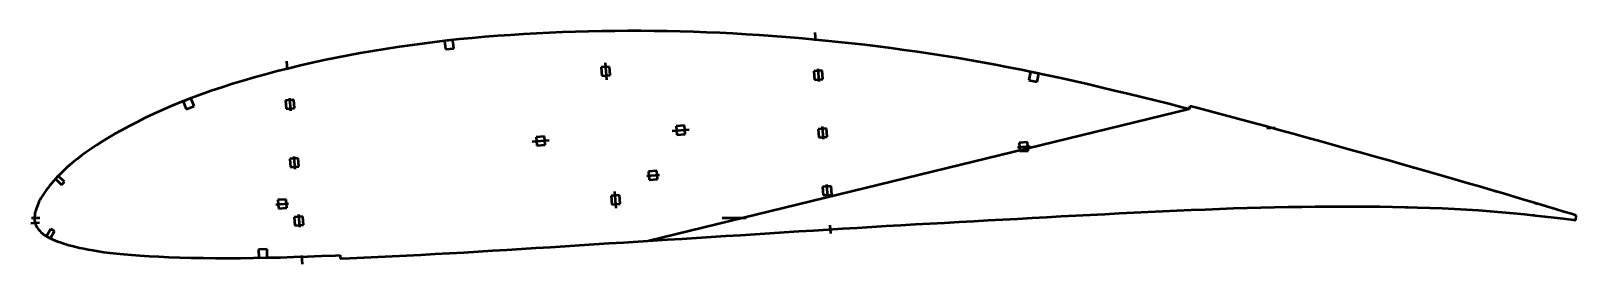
# Model space of a CAD drawing. Header units: metres. Extents: x -274 to 456, y -22 to 88.
import ezdxf

# ---------------------------------------------------------------- set-up
doc = ezdxf.new("R2010")
doc.units = ezdxf.units.M
for name, color, linetype, lineweight in [('FoilLayer', 1, 'Continuous', 50), ('StringerLayer', 1, 'Continuous', 50), ('SubLayer', 1, 'Continuous', 50)]:
    doc.layers.add(name, color=color, linetype=linetype, lineweight=lineweight)

msp = doc.modelspace()

# ---------------------------------------------------------------- linework, layer by layer
at = {"layer": 'FoilLayer'}
for p, q in [((-16.6, 87.83), (-22.76, 87.62)), ((-10.42, 88), (-16.6, 87.83)), ((-4.24, 88.12), (-10.42, 88)), ((1.95, 88.21), (-4.24, 88.12)), ((8.14, 88.25), (1.95, 88.21)), ((14.33, 88.24), (8.14, 88.25)), ((20.52, 88.19), (14.33, 88.24)), ((26.71, 88.1), (20.52, 88.19)), ((32.91, 87.96), (26.71, 88.1)), ((39.12, 87.78), (32.91, 87.96)), ((45.33, 87.55), (39.12, 87.78)), ((-100.87, 80.57), (-106.72, 79.67)), ((-95, 81.42), (-100.87, 80.57)), ((-89.11, 82.22), (-95, 81.42)), ((-83.2, 82.97), (-89.11, 82.22)), ((-77.28, 83.66), (-83.2, 82.97)), ((-71.35, 84.3), (-77.28, 83.66)), ((-65.4, 84.88), (-71.35, 84.3)), ((-59.4, 85.4), (-65.4, 84.88)), ((-53.37, 85.88), (-59.4, 85.4)), ((-47.29, 86.31), (-53.37, 85.88)), ((-41.18, 86.7), (-47.29, 86.31)), ((-35.05, 87.05), (-41.18, 86.7)), ((-28.91, 87.36), (-35.05, 87.05)), ((-22.76, 87.62), (-28.91, 87.36)), ((51.55, 87.28), (45.33, 87.55)), ((57.77, 86.97), (51.55, 87.28)), ((64, 86.61), (57.77, 86.97)), ((70.24, 86.21), (64, 86.61)), ((76.48, 85.77), (70.24, 86.21)), ((82.73, 85.29), (76.48, 85.77)), ((88.99, 84.77), (82.73, 85.29)), ((95.25, 84.22), (88.99, 84.77)), ((101.5, 83.62), (95.25, 84.22)), ((107.75, 82.99), (101.5, 83.62)), ((113.98, 82.32), (107.75, 82.99)), ((120.19, 81.61), (113.98, 82.32)), ((126.39, 80.86), (120.19, 81.61)), ((132.58, 80.06), (126.39, 80.86)), ((-141.07, 73.16), (-146.63, 71.89)), ((-135.45, 74.38), (-141.07, 73.16)), ((-129.78, 75.54), (-135.45, 74.38)), ((-124.07, 76.65), (-129.78, 75.54)), ((-118.32, 77.71), (-124.07, 76.65)), ((-112.54, 78.71), (-118.32, 77.71)), ((-106.72, 79.67), (-112.54, 78.71)), ((138.77, 79.23), (132.58, 80.06)), ((144.95, 78.35), (138.77, 79.23)), ((151.12, 77.43), (144.95, 78.35)), ((157.28, 76.47), (151.12, 77.43)), ((163.43, 75.47), (157.28, 76.47)), ((169.58, 74.43), (163.43, 75.47)), ((175.72, 73.34), (169.58, 74.43)), ((181.87, 72.21), (175.72, 73.34)), ((-168.39, 66.27), (-173.64, 64.76)), ((-163.04, 67.74), (-168.39, 66.27)), ((-157.61, 69.18), (-163.04, 67.74)), ((-152.15, 70.57), (-157.61, 69.18)), ((-146.63, 71.89), (-152.15, 70.57)), ((188.03, 71.03), (181.87, 72.21)), ((194.21, 69.81), (188.03, 71.03)), ((200.39, 68.54), (194.21, 69.81)), ((206.59, 67.23), (200.39, 68.54)), ((212.81, 65.88), (206.59, 67.23)), ((219.06, 64.48), (212.81, 65.88)), ((-188.72, 59.95), (-193.53, 58.25)), ((-183.8, 61.61), (-188.72, 59.95)), ((-178.78, 63.21), (-183.8, 61.61)), ((-173.64, 64.76), (-178.78, 63.21)), ((225.35, 63.04), (219.06, 64.48)), ((231.69, 61.56), (225.35, 63.04)), ((238.08, 60.04), (231.69, 61.56)), ((244.48, 58.51), (238.08, 60.04)), ((250.89, 56.95), (244.48, 58.51)), ((-207.32, 52.86), (-211.66, 50.98)), ((-202.84, 54.69), (-207.32, 52.86)), ((-198.24, 56.5), (-202.84, 54.69)), ((-193.53, 58.25), (-198.24, 56.5)), ((273.37, 51.28), (18.25, -10.84)), ((257.29, 55.36), (250.89, 56.95)), ((263.71, 53.75), (257.29, 55.36)), ((270.13, 52.12), (263.71, 53.75)), ((273.37, 51.28), (270.13, 52.12)), ((273.75, 52.73), (273.37, 51.28)), ((276.95, 51.91), (273.75, 52.73)), ((283.41, 50.22), (276.95, 51.91)), ((-223.82, 45.24), (-227.53, 43.34)), ((-219.92, 47.16), (-223.82, 45.24)), ((-215.87, 49.08), (-219.92, 47.16)), ((-211.66, 50.98), (-215.87, 49.08)), ((289.89, 48.51), (283.41, 50.22)), ((296.38, 46.78), (289.89, 48.51)), ((302.88, 45.02), (296.38, 46.78)), ((309.41, 43.25), (302.88, 45.02)), ((-237.43, 37.79), (-240.33, 36.01)), ((-234.34, 39.61), (-237.43, 37.79)), ((-231.04, 41.46), (-234.34, 39.61)), ((-227.53, 43.34), (-231.04, 41.46)), ((315.96, 41.45), (309.41, 43.25)), ((322.53, 39.65), (315.96, 41.45)), ((329.1, 37.83), (322.53, 39.65)), ((335.68, 36), (329.1, 37.83)), ((-250.03, 29.36), (-252.02, 27.84)), ((-247.87, 30.94), (-250.03, 29.36)), ((-245.54, 32.58), (-247.87, 30.94)), ((-243.03, 34.27), (-245.54, 32.58)), ((-240.33, 36.01), (-243.03, 34.27)), ((342.26, 34.16), (335.68, 36)), ((348.83, 32.32), (342.26, 34.16)), ((355.38, 30.49), (348.83, 32.32)), ((361.89, 28.66), (355.38, 30.49)), ((-258.55, 22.24), (-259.88, 20.95)), ((-257.11, 23.57), (-258.55, 22.24)), ((-255.55, 24.95), (-257.11, 23.57)), ((-253.86, 26.37), (-255.55, 24.95)), ((-252.02, 27.84), (-253.86, 26.37)), ((368.33, 26.85), (361.89, 28.66)), ((374.66, 25.07), (368.33, 26.85)), ((380.87, 23.32), (374.66, 25.07)), ((386.99, 21.58), (380.87, 23.32)), ((-265.16, 15.14), (-265.98, 14.08)), ((-264.27, 16.23), (-265.16, 15.14)), ((-263.3, 17.35), (-264.27, 16.23)), ((-262.25, 18.51), (-263.3, 17.35)), ((-261.12, 19.71), (-262.25, 18.51)), ((-259.88, 20.95), (-261.12, 19.71)), ((393, 19.85), (386.99, 21.58)), ((398.92, 18.12), (393, 19.85)), ((404.77, 16.41), (398.92, 18.12)), ((410.53, 14.76), (404.77, 16.41)), ((416.26, 13.09), (410.53, 14.76)), ((-270.16, 7.49), (-270.55, 6.66)), ((-269.71, 8.33), (-270.16, 7.49)), ((-269.21, 9.23), (-269.71, 8.33)), ((-268.67, 10.16), (-269.21, 9.23)), ((-268.08, 11.1), (-268.67, 10.16)), ((-267.44, 12.06), (-268.08, 11.1)), ((-266.74, 13.06), (-267.44, 12.06)), ((-265.98, 14.08), (-266.74, 13.06)), ((421.92, 11.42), (416.26, 13.09)), ((427.43, 9.79), (421.92, 11.42)), ((432.7, 8.22), (427.43, 9.79)), ((437.67, 6.75), (432.7, 8.22)), ((-272.22, 0.64), (-272.25, -0.05)), ((-272.15, 1.32), (-272.22, 0.64)), ((-272.04, 2.03), (-272.15, 1.32)), ((-271.9, 2.76), (-272.04, 2.03)), ((-271.72, 3.51), (-271.9, 2.76)), ((-271.5, 4.24), (-271.72, 3.51)), ((-271.22, 5), (-271.5, 4.24)), ((-270.9, 5.82), (-271.22, 5)), ((-270.55, 6.66), (-270.9, 5.82)), ((199.15, -0.03), (206.05, 0.34)), ((206.05, 0.34), (212.93, 0.71)), ((212.93, 0.71), (219.8, 1.08)), ((219.8, 1.08), (226.66, 1.44)), ((226.66, 1.44), (233.5, 1.79)), ((233.5, 1.79), (240.34, 2.13)), ((240.34, 2.13), (247.2, 2.46)), ((247.2, 2.46), (254.04, 2.79)), ((254.04, 2.79), (260.85, 3.11)), ((260.85, 3.11), (267.61, 3.43)), ((267.61, 3.43), (274.33, 3.72)), ((274.33, 3.72), (281.02, 3.99)), ((281.02, 3.99), (287.68, 4.25)), ((287.68, 4.25), (294.27, 4.49)), ((294.27, 4.49), (300.8, 4.7)), ((300.8, 4.7), (307.29, 4.87)), ((307.29, 4.87), (313.78, 5.01)), ((313.78, 5.01), (320.24, 5.13)), ((320.24, 5.13), (326.64, 5.26)), ((326.64, 5.26), (332.92, 5.37)), ((332.92, 5.37), (339.07, 5.41)), ((339.07, 5.41), (345.22, 5.39)), ((345.22, 5.39), (351.36, 5.36)), ((351.36, 5.36), (357.44, 5.34)), ((357.44, 5.34), (363.44, 5.27)), ((363.44, 5.27), (369.42, 5.14)), ((369.42, 5.14), (375.38, 5)), ((375.38, 5), (381.28, 4.9)), ((381.28, 4.9), (387.09, 4.75)), ((387.09, 4.75), (392.88, 4.5)), ((392.88, 4.5), (398.71, 4.2)), ((398.71, 4.2), (404.51, 3.91)), ((404.51, 3.91), (410.16, 3.59)), ((410.16, 3.59), (415.7, 3.17)), ((415.7, 3.17), (421.21, 2.68)), ((421.21, 2.68), (426.62, 2.17)), ((426.62, 2.17), (431.85, 1.68)), ((431.85, 1.68), (436.83, 1.16)), ((436.83, 1.16), (441.54, 0.64)), ((442.3, 5.38), (437.67, 6.75)), ((441.54, 0.64), (445.96, 0.15)), ((446.54, 4.1), (442.3, 5.38)), ((445.96, 0.15), (450.07, -0.33)), ((450.43, 2.89), (446.54, 4.1)), ((454.01, 1.81), (450.43, 2.89)), ((456.25, 1.1), (454.01, 1.81)), ((456.2, -1.09), (456.25, 1.1)), ((-272.25, -0.05), (-272.24, -0.66)), ((-272.24, -0.66), (-272.2, -1.28)), ((-272.2, -1.28), (-272.1, -1.9)), ((-272.1, -1.9), (-271.95, -2.53)), ((-271.95, -2.53), (-271.74, -3.15)), ((-271.74, -3.15), (-271.47, -3.78)), ((-271.47, -3.78), (-271.15, -4.39)), ((-271.15, -4.39), (-270.77, -4.99)), ((-270.77, -4.99), (-270.33, -5.57)), ((-270.33, -5.57), (-269.82, -6.15)), ((-269.82, -6.15), (-269.26, -6.72)), ((-269.26, -6.72), (-268.63, -7.27)), ((-268.63, -7.27), (-267.95, -7.81)), ((68.26, -7.68), (75.17, -7.24)), ((75.17, -7.24), (82.07, -6.79)), ((82.07, -6.79), (88.97, -6.35)), ((88.97, -6.35), (95.86, -5.92)), ((95.86, -5.92), (102.75, -5.49)), ((102.75, -5.49), (109.64, -5.07)), ((109.64, -5.07), (116.52, -4.65)), ((116.52, -4.65), (123.4, -4.23)), ((123.4, -4.23), (130.26, -3.83)), ((130.26, -3.83), (137.13, -3.43)), ((137.13, -3.43), (143.99, -3.05)), ((143.99, -3.05), (150.87, -2.67)), ((150.87, -2.67), (157.77, -2.29)), ((157.77, -2.29), (164.67, -1.92)), ((164.67, -1.92), (171.57, -1.53)), ((171.57, -1.53), (178.47, -1.15)), ((178.47, -1.15), (185.36, -0.77)), ((185.36, -0.77), (192.26, -0.4)), ((192.26, -0.4), (199.15, -0.03)), ((450.07, -0.33), (453.86, -0.79)), ((453.86, -0.79), (456.2, -1.09)), ((-267.95, -7.81), (-267.21, -8.33)), ((-267.21, -8.33), (-266.42, -8.83)), ((-266.42, -8.83), (-265.56, -9.32)), ((-265.56, -9.32), (-264.63, -9.79)), ((-264.63, -9.79), (-263.63, -10.25)), ((-263.63, -10.25), (-262.56, -10.69)), ((-262.56, -10.69), (-261.42, -11.13)), ((-261.42, -11.13), (-260.2, -11.57)), ((-260.2, -11.57), (-258.9, -12)), ((-258.9, -12), (-257.52, -12.44)), ((-257.52, -12.44), (-256.05, -12.87)), ((-256.05, -12.87), (-254.48, -13.29)), ((-254.48, -13.29), (-252.79, -13.71)), ((-252.79, -13.71), (-250.98, -14.12)), ((-250.98, -14.12), (-249.02, -14.53)), ((-249.02, -14.53), (-246.91, -14.93)), ((-42.18, -14.62), (-35.31, -14.2)), ((-35.31, -14.2), (-28.44, -13.78)), ((-28.44, -13.78), (-21.55, -13.34)), ((-21.55, -13.34), (-14.65, -12.9)), ((-14.65, -12.9), (-7.74, -12.46)), ((-7.74, -12.46), (-0.83, -12.03)), ((-0.83, -12.03), (6.08, -11.6)), ((6.08, -11.6), (12.99, -11.17)), ((12.99, -11.17), (19.9, -10.74)), ((19.9, -10.74), (26.8, -10.3)), ((26.8, -10.3), (33.71, -9.86)), ((33.71, -9.86), (40.62, -9.42)), ((40.62, -9.42), (47.53, -8.98)), ((47.53, -8.98), (54.44, -8.55)), ((54.44, -8.55), (61.35, -8.12)), ((61.35, -8.12), (68.26, -7.68)), ((-246.91, -14.93), (-244.63, -15.34)), ((-244.63, -15.34), (-242.17, -15.74)), ((-242.17, -15.74), (-239.52, -16.14)), ((-239.52, -16.14), (-236.64, -16.52)), ((-236.64, -16.52), (-233.52, -16.87)), ((-233.52, -16.87), (-230.12, -17.21)), ((-230.12, -17.21), (-226.43, -17.52)), ((-226.43, -17.52), (-222.44, -17.82)), ((-222.44, -17.82), (-218.16, -18.1)), ((-218.16, -18.1), (-213.58, -18.34)), ((-213.58, -18.34), (-208.72, -18.55)), ((-208.72, -18.55), (-203.57, -18.71)), ((-203.57, -18.71), (-198.16, -18.84)), ((-198.16, -18.84), (-192.53, -18.94)), ((-192.53, -18.94), (-186.75, -19.01)), ((-186.75, -19.01), (-180.86, -19.04)), ((-180.86, -19.04), (-174.88, -19.02)), ((-174.88, -19.02), (-168.78, -18.94)), ((-168.78, -18.94), (-162.56, -18.81)), ((-162.56, -18.81), (-156.22, -18.66)), ((-156.22, -18.66), (-149.79, -18.47)), ((-149.79, -18.47), (-143.29, -18.25)), ((-143.29, -18.25), (-136.7, -18.01)), ((-136.7, -18.01), (-130.04, -17.76)), ((-130.04, -17.76), (-127.81, -17.67)), ((-127.81, -17.67), (-127.75, -19.17)), ((-127.75, -19.17), (-123.3, -19)), ((-123.3, -19), (-116.61, -18.72)), ((-116.61, -18.72), (-109.92, -18.43)), ((-109.92, -18.43), (-103.22, -18.11)), ((-103.22, -18.11), (-96.49, -17.77)), ((-96.49, -17.77), (-89.73, -17.42)), ((-89.73, -17.42), (-82.95, -17.06)), ((-82.95, -17.06), (-76.18, -16.69)), ((-76.18, -16.69), (-69.43, -16.3)), ((-69.43, -16.3), (-62.66, -15.9)), ((-62.66, -15.9), (-55.85, -15.48)), ((-55.85, -15.48), (-49.02, -15.05)), ((-49.02, -15.05), (-42.18, -14.62))]:
    msp.add_line(p, q, dxfattribs=at)
at = {"layer": 'StringerLayer'}
for p, q in [((-74.5, 83.96), (-78.48, 83.53)), ((-78.48, 83.53), (-78.05, 79.56)), ((-74.07, 79.98), (-74.5, 83.96)), ((-78.05, 79.56), (-74.07, 79.98)), ((198.48, 68.94), (197.66, 65.03)), ((202.4, 68.12), (198.48, 68.94)), ((201.57, 64.21), (202.4, 68.12)), ((197.66, 65.03), (201.57, 64.21)), ((-198.34, 56.46), (-202.07, 55)), ((-202.07, 55), (-200.61, 51.27)), ((-200.61, 51.27), (-196.88, 52.73)), ((-196.88, 52.73), (-198.34, 56.46)), ((-261.02, 19.81), (-262.4, 18.35)), ((-262.4, 18.35), (-259.49, 15.6)), ((-258.12, 17.06), (-261.02, 19.81)), ((-259.49, 15.6), (-258.12, 17.06)), ((-264.62, -5.25), (-266.59, -8.74)), ((-264.84, -9.72), (-262.88, -6.23)), ((-262.88, -6.23), (-264.62, -5.25)), ((-266.59, -8.74), (-264.84, -9.72)), ((-162.36, -14.81), (-166.36, -14.89)), ((-166.36, -14.89), (-166.28, -18.89)), ((-166.28, -18.89), (-162.28, -18.81)), ((-162.28, -18.81), (-162.36, -14.81))]:
    msp.add_line(p, q, dxfattribs=at)
at = {"layer": 'SubLayer'}
for p, q in [((96.55, 87.58), (96.85, 83.59)), ((-153.14, 73.9), (-152.83, 69.91)), ((-2.64, 73.21), (-2.03, 65.23)), ((-0.5, 71.37), (-4.48, 71.06)), ((-4.48, 71.06), (-4.18, 67.07)), ((-4.18, 67.07), (-0.19, 67.38)), ((-0.19, 67.38), (-0.5, 71.37)), ((99.94, 69.53), (95.95, 69.22)), ((95.95, 69.22), (96.26, 65.23)), ((97.87, 70.37), (98.33, 64.39)), ((100.25, 65.54), (99.94, 69.53)), ((96.26, 65.23), (100.25, 65.54)), ((-149.73, 55.7), (-153.72, 55.39)), ((-153.72, 55.39), (-153.42, 51.41)), ((-153.42, 51.41), (-149.43, 51.71)), ((-151.8, 56.54), (-151.34, 50.56)), ((-149.43, 51.71), (-149.73, 55.7)), ((-37.11, 36), (-29.13, 36.61)), ((-31.28, 38.45), (-35.27, 38.14)), ((-35.27, 38.14), (-34.96, 34.16)), ((-30.98, 34.46), (-31.28, 38.45)), ((29.13, 41.09), (37.11, 41.71)), ((34.96, 43.55), (30.98, 43.24)), ((30.98, 43.24), (31.28, 39.25)), ((31.28, 39.25), (35.27, 39.56)), ((35.27, 39.56), (34.96, 43.55)), ((102.04, 42.22), (98.05, 41.92)), ((98.05, 41.92), (98.36, 37.93)), ((98.36, 37.93), (102.35, 38.24)), ((99.97, 43.07), (100.43, 37.09)), ((102.35, 38.24), (102.04, 42.22)), ((310.03, 42.38), (314.02, 42.68)), ((-34.96, 34.16), (-30.98, 34.46)), ((192.24, 33.31), (198.22, 33.77)), ((197.07, 35.69), (193.08, 35.38)), ((193.08, 35.38), (193.39, 31.4)), ((193.39, 31.4), (197.37, 31.7)), ((197.37, 31.7), (197.07, 35.69)), ((-147.62, 28.18), (-151.6, 27.87)), ((-151.6, 27.87), (-151.3, 23.88)), ((-151.3, 23.88), (-147.31, 24.19)), ((-149.69, 29.02), (-149.23, 23.04)), ((-147.31, 24.19), (-147.62, 28.18)), ((21.87, 22.21), (17.88, 21.9)), ((22.17, 18.22), (21.87, 22.21)), ((379.67, 23.14), (379.96, 24.1)), ((17.03, 19.83), (23.02, 20.29)), ((17.88, 21.9), (18.18, 17.91)), ((18.18, 17.91), (22.17, 18.22)), ((104.14, 14.92), (100.15, 14.61)), ((100.15, 14.61), (100.46, 10.63)), ((102.07, 15.76), (102.53, 9.78)), ((104.45, 10.93), (104.14, 14.92)), ((-153.34, 8.73), (-157.32, 8.42)), ((-157.32, 8.42), (-157.02, 4.43)), ((-153.03, 4.74), (-153.34, 8.73)), ((4.18, 10.63), (0.19, 10.32)), ((0.19, 10.32), (0.5, 6.34)), ((2.64, 4.5), (2.03, 12.47)), ((4.48, 6.64), (4.18, 10.63)), ((100.46, 10.63), (104.45, 10.93)), ((418.1, 12.03), (418.41, 12.98)), ((-273.75, 0), (-269.75, 0)), ((-158.17, 6.35), (-152.19, 6.81)), ((-157.02, 4.43), (-153.03, 4.74)), ((-145.5, 0.65), (-149.49, 0.35)), ((-149.49, 0.35), (-149.18, -3.64)), ((-147.57, 1.5), (-147.11, -4.49)), ((-145.19, -3.33), (-145.5, 0.65)), ((0.5, 6.34), (4.48, 6.64)), ((52.75, 0), (64.05, 0)), ((376.37, 4.48), (376.44, 5.48)), ((416.33, 2.61), (416.41, 3.6)), ((436.26, 0.72), (436.32, 1.72)), ((437.28, 6.35), (437.62, 7.29)), ((-273.97, -2.56), (-269.98, -2.25)), ((-149.18, -3.64), (-145.19, -3.33)), ((103.55, -3.44), (103.86, -7.42)), ((-146.08, -17.85), (-145.77, -21.84))]:
    msp.add_line(p, q, dxfattribs=at)

doc.saveas('drawing.dxf')
